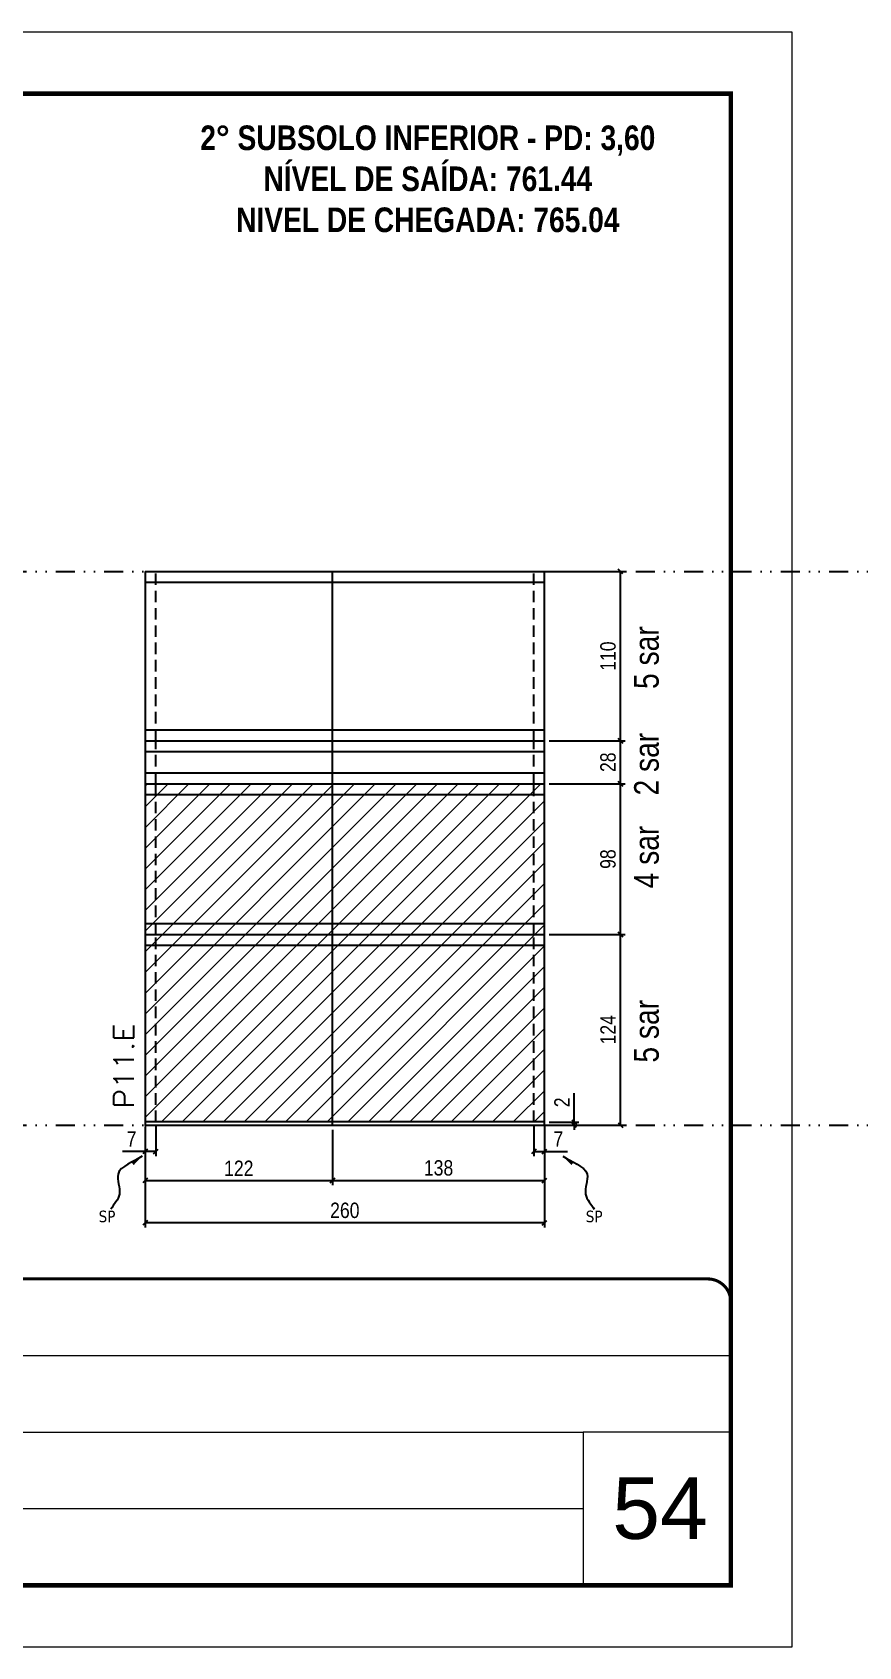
# Model space of a CAD drawing. Extents: x 13513 to 27878, y -21631 to 6985.
# Drawn here: x 16989 to 17527, y -8997 to -7947 of the extents above; entities that cross this region are included whole.
import ezdxf

# ---------------------------------------------------------------- set-up
doc = ezdxf.new("R2010")
doc.units = 0
for name, pattern in [('CONTINUO', [0]), ('DASHED', [0.75, 0.5, -0.25]), ('DIVIDE2', [0.625, 0.25, -0.125, 0, -0.125, 0, -0.125]), ('HIDDEN', [0.375, 0.25, -0.125])]:
    doc.linetypes.add(name, pattern=pattern)
for name, color, linetype, lineweight in [('CARIMBO', 255, 'Continuous', 9), ('Folhas', 255, 'Continuous', 9), ('Hachura', 251, 'Continuous', 9), ('SARRAFO DE PRESSAO', 251, 'DASHED', 9), ('Texto Seção', 7, 'Continuous', 15)]:
    doc.layers.add(name, color=color, linetype=linetype, lineweight=lineweight)
for name, color, linetype in [('COTA', 241, 'Continuous'), ('NOMENCLATURA', 7, 'Continuous'), ('Nível', 160, 'Continuous'), ('Painéis', 200, 'Continuous'), ('SARR_2.2x7', 40, 'Continuous'), ('Sarrafo de Pressão', 42, 'HIDDEN'), ('texto', 7, 'Continuous')]:
    doc.layers.add(name, color=color, linetype=linetype)
doc.styles.add('ARIAL', font='arial.ttf')
doc.styles.add('ARIAL_NARROW', font='ARIALN.TTF', dxfattribs={"height": 0.2})
doc.styles.add('COTA TECNICA', font='techl___.ttf', dxfattribs={"height": 10})
doc.styles.add('COTA TECNICA-50', font='techl___.ttf', dxfattribs={"height": 10})
doc.styles.add('REGUA-120', font='ROMANS.shx', dxfattribs={"height": 15})
doc.styles.add('ROMANC', font='techb___.ttf', dxfattribs={"height": 2.5})
doc.styles.get("Standard").update_dxf_attribs({"font": 'arial.ttf'})
doc.styles.add('Tecnologia', font='')
doc.styles.get('Tecnologia').set_extended_font_data('Forgotten Futurist')
doc.dimstyles.new('COTA PAINEL-50', dxfattribs={"dimtxt": 10, "dimasz": 3, "dimexe": 3, "dimexo": 3, "dimgap": 3, "dimtad": 1, "dimdec": 1, "dimzin": 12, "dimdsep": 46, "dimtxsty": 'COTA TECNICA-50', "dimblk1": 'OBLIQUE', "dimblk2": 'OBLIQUE', "dimsah": 1, "dimcen": 0.9, "dimclrd": 4, "dimclre": 4, "dimclrt": 240, "dimadec": 1, "dimazin": 3, "dimtfac": 1, "dimtdec": 1, "dimtmove": 0, "dimatfit": 3, "dimfxl": 1, "dimtolj": 1, "dimtzin": 12, "dimarcsym": 0})
doc.dimstyles.new('PAINEL', dxfattribs={"dimtxt": 10, "dimasz": 3, "dimexe": 3, "dimexo": 3, "dimgap": 3, "dimtad": 1, "dimdec": 1, "dimzin": 12, "dimdsep": 46, "dimtxsty": 'COTA TECNICA', "dimblk1": 'OBLIQUE', "dimblk2": 'OBLIQUE', "dimsah": 1, "dimcen": 0.9, "dimclrd": 4, "dimclre": 4, "dimclrt": 240, "dimadec": 1, "dimazin": 3, "dimtfac": 1, "dimtdec": 1, "dimtmove": 0, "dimatfit": 3, "dimfxl": 1, "dimtolj": 1, "dimtzin": 12, "dimarcsym": 0})
doc.dimstyles.get("Standard").update_dxf_attribs({"dimtxt": 0.18, "dimasz": 0.18, "dimexe": 0.18, "dimexo": 0.0625, "dimgap": 0.09, "dimtad": 0, "dimtih": 1, "dimtoh": 1, "dimdec": 4, "dimzin": 0, "dimdsep": 46, "dimtxsty": 'Standard', "dimcen": 0.09, "dimadec": 0, "dimazin": 0, "dimtfac": 1, "dimtdec": 4, "dimtofl": 0, "dimtmove": 0, "dimatfit": 3, "dimfxl": 1, "dimtolj": 1, "dimtzin": 0, "dimarcsym": 0})

# ---------------------------------------------------------------- blocks, each defined once
blk = doc.blocks.new('9999999999')
at = {"color": 30, "linetype": 'CONTINUO'}
for p, q in [((98564.6, 34230.2), (98564.6, 34429.4)), ((98564.6, 34379.6), (99584, 34379.6)), ((98564.6, 34329.8), (99488, 34329.8)), ((99584, 34329.8), (99488, 34329.8)), ((99488, 34329.8), (99488, 34230.2)), ((98564.6, 34280), (99488, 34280))]:
    blk.add_line(p, q, dxfattribs=at)
at = {"color": 30, "linetype": 'CONTINUO', "const_width": 2}
blk.add_lwpolyline([(99584, 34230.2), (99584, 34414.4, 0.414214), (99569, 34429.4), (98229, 34429.4, 0.414214), (98214, 34414.4), (98214, 34245.2, 0.414214), (98229, 34230.2), (99584, 34230.2)], format="xyb", dxfattribs=at)
at = {"layer": 'Folhas'}
blk.add_lwpolyline([(98139, 34190.2), (99624, 34190.2), (99624, 35240.2), (98139, 35240.2)], close=True, dxfattribs=at)
at = {"layer": 'Folhas', "color": 30, "const_width": 3}
blk.add_lwpolyline([(98214, 34230.2), (99584, 34230.2), (99584, 35200.2), (98214, 35200.2)], close=True, dxfattribs=at)
at = {"color": 7, "linetype": 'Continuous', "ltscale": 5, "style": 'ARIAL'}
for s, height, p in [('SKR', 15.48, (98837.7, 34393.1)), ('LEAF LOEFGREN', 15.483, (98837.7, 34343.3)), ('2° SUBSOLO INFERIOR', 15.483, (98837.7, 34293.5)), ('NOVA SISTEMAS CONSTRUTIVOS', 11.059, (98263.2, 34267.2)), ('PILARES', 15.48, (98837.7, 34243.7))]:
    blk.add_text(s, height=height, dxfattribs=at).set_placement(p)
at = {"layer": 'Folhas', "color": 7, "style": 'Tecnologia', "width": 1.5}
for s, p in [('CLIENTE:', (98573.7, 34397.2)), ('OBRA:', (98573.7, 34347.3)), ('PAVIMENTO:', (98573.7, 34297.5)), ('PROJETO:', (98573.7, 34247.7))]:
    blk.add_text(s, height=14, dxfattribs=at).set_placement(p)
blk = doc.blocks.new('_Oblique')
at = {"color": 0, "linetype": 'ByBlock', "lineweight": -2}
blk.add_line((-0.5, -0.5), (0.5, 0.5), dxfattribs=at)
blk = doc.blocks.new('*D2290')
at = {"layer": 'COTA', "color": 4, "lineweight": -2, "transparency": 16777216}
for p, q in [((17062.3, -8658.5), (17062.3, -8724.1)), ((17322.3, -8658.5), (17322.3, -8724.1)), ((17322.3, -8721.1), (17062.3, -8721.1))]:
    blk.add_line(p, q, dxfattribs=at)
at = {"layer": 'Defpoints', "color": 0, "transparency": 16777216}
for p in [(17062.3, -8655.5), (17322.3, -8655.5), (17062.3, -8721.1)]:
    blk.add_point(p, dxfattribs=at)
at = {"layer": 'COTA', "color": 4, "lineweight": -2, "transparency": 16777216, "xscale": 3, "yscale": 3, "zscale": 3, "rotation": 180}
blk.add_blockref('_Oblique', (17062.3, -8721.1), dxfattribs=at)
at = {"layer": 'COTA', "color": 4, "lineweight": -2, "transparency": 16777216, "xscale": 3, "yscale": 3, "zscale": 3}
blk.add_blockref('_Oblique', (17322.3, -8721.1), dxfattribs=at)
at = {"layer": 'COTA', "color": 240, "transparency": 16777216, "insert": (17192.3, -8713), "char_height": 10, "attachment_point": 5, "style": 'COTA TECNICA'}
blk.add_mtext('\\A1;260', dxfattribs=at)
blk = doc.blocks.new('*D2291')
at = {"layer": 'COTA', "color": 4, "lineweight": -2, "transparency": 16777216}
for p, q in [((17315.3, -8658.5), (17315.3, -8677.7)), ((17322.3, -8660.5), (17322.3, -8677.7)), ((17315.3, -8674.7), (17322.3, -8674.7)), ((17322.3, -8674.7), (17337.1, -8674.7))]:
    blk.add_line(p, q, dxfattribs=at)
at = {"layer": 'Defpoints', "color": 0, "transparency": 16777216}
for p in [(17315.3, -8655.5), (17322.3, -8657.5), (17322.3, -8674.7)]:
    blk.add_point(p, dxfattribs=at)
at = {"layer": 'COTA', "color": 4, "lineweight": -2, "transparency": 16777216, "xscale": 3, "yscale": 3, "zscale": 3, "rotation": 180}
blk.add_blockref('_Oblique', (17315.3, -8674.7), dxfattribs=at)
at = {"layer": 'COTA', "color": 4, "lineweight": -2, "transparency": 16777216, "xscale": 3, "yscale": 3, "zscale": 3}
blk.add_blockref('_Oblique', (17322.3, -8674.7), dxfattribs=at)
at = {"layer": 'COTA', "color": 240, "transparency": 16777216, "insert": (17331.2, -8666.6), "char_height": 10, "attachment_point": 5, "style": 'COTA TECNICA-50'}
blk.add_mtext('\\A1;7', dxfattribs=at)
blk = doc.blocks.new('*D2292')
at = {"layer": 'COTA', "color": 4, "lineweight": -2, "transparency": 16777216}
for p, q in [((17062.3, -8660.5), (17062.3, -8677.7)), ((17069.3, -8658.5), (17069.3, -8677.7)), ((17062.3, -8674.7), (17047.6, -8674.7)), ((17069.3, -8674.7), (17062.3, -8674.7))]:
    blk.add_line(p, q, dxfattribs=at)
at = {"layer": 'Defpoints', "color": 0, "transparency": 16777216}
for p in [(17062.3, -8657.5), (17069.3, -8655.5), (17062.3, -8674.7)]:
    blk.add_point(p, dxfattribs=at)
at = {"layer": 'COTA', "color": 4, "lineweight": -2, "transparency": 16777216, "xscale": 3, "yscale": 3, "zscale": 3, "rotation": 180}
blk.add_blockref('_Oblique', (17062.3, -8674.7), dxfattribs=at)
at = {"layer": 'COTA', "color": 4, "lineweight": -2, "transparency": 16777216, "xscale": 3, "yscale": 3, "zscale": 3}
blk.add_blockref('_Oblique', (17069.3, -8674.7), dxfattribs=at)
at = {"layer": 'COTA', "color": 240, "transparency": 16777216, "insert": (17053.5, -8666.6), "char_height": 10, "attachment_point": 5, "style": 'COTA TECNICA-50'}
blk.add_mtext('\\A1;7', dxfattribs=at)
blk = doc.blocks.new('*D2293')
at = {"layer": 'COTA', "color": 4, "lineweight": -2, "transparency": 16777216}
for p, q in [((17341.6, -8655.5), (17341.6, -8636.7)), ((17325.3, -8655.5), (17344.6, -8655.5)), ((17325.3, -8657.5), (17344.6, -8657.5)), ((17341.6, -8657.5), (17341.6, -8655.5)), ((17341.6, -8657.5), (17341.6, -8660.5))]:
    blk.add_line(p, q, dxfattribs=at)
at = {"layer": 'Defpoints', "color": 0, "transparency": 16777216}
for p in [(17322.3, -8655.5), (17322.3, -8657.5), (17341.6, -8657.5)]:
    blk.add_point(p, dxfattribs=at)
at = {"layer": 'COTA', "color": 4, "lineweight": -2, "transparency": 16777216, "xscale": 3, "yscale": 3, "zscale": 3}
for p, rotation in [((17341.6, -8655.5), 270), ((17341.6, -8657.5), 90)]:
    blk.add_blockref('_Oblique', p, dxfattribs=dict(at, rotation=rotation))
at = {"layer": 'COTA', "color": 240, "transparency": 16777216, "insert": (17333.6, -8642.7), "char_height": 10, "attachment_point": 5, "rotation": 90, "style": 'COTA TECNICA-50'}
blk.add_mtext('\\A1;2', dxfattribs=at)
blk = doc.blocks.new('*D2294')
at = {"layer": 'COTA', "color": 4, "lineweight": -2, "transparency": 16777216}
for p, q in [((17325.3, -8435.5), (17374.7, -8435.5)), ((17371.7, -8533.5), (17371.7, -8435.5)), ((17325.3, -8533.5), (17374.7, -8533.5))]:
    blk.add_line(p, q, dxfattribs=at)
at = {"layer": 'Defpoints', "color": 0, "transparency": 16777216}
for p in [(17322.3, -8435.5), (17371.7, -8435.5), (17322.3, -8533.5)]:
    blk.add_point(p, dxfattribs=at)
at = {"layer": 'COTA', "color": 4, "lineweight": -2, "transparency": 16777216, "xscale": 3, "yscale": 3, "zscale": 3}
for p, rotation in [((17371.7, -8435.5), 90), ((17371.7, -8533.5), 270)]:
    blk.add_blockref('_Oblique', p, dxfattribs=dict(at, rotation=rotation))
at = {"layer": 'COTA', "color": 240, "transparency": 16777216, "insert": (17363.6, -8484.5), "char_height": 10, "attachment_point": 5, "rotation": 90, "style": 'COTA TECNICA-50'}
blk.add_mtext('\\A1;98', dxfattribs=at)
blk = doc.blocks.new('*D2295')
at = {"layer": 'COTA', "color": 4, "linetype": 'ByBlock', "lineweight": -2, "transparency": 16777216}
for p, q in [((17325.3, -8533.5), (17374.7, -8533.5)), ((17371.7, -8657.5), (17371.7, -8533.5)), ((17325.3, -8657.5), (17374.7, -8657.5))]:
    blk.add_line(p, q, dxfattribs=at)
at = {"layer": 'Defpoints', "color": 0, "linetype": 'ByBlock', "transparency": 16777216}
for p in [(17322.3, -8533.5), (17371.7, -8533.5), (17322.3, -8657.5)]:
    blk.add_point(p, dxfattribs=at)
at = {"layer": 'COTA', "color": 4, "linetype": 'ByBlock', "lineweight": -2, "transparency": 16777216, "xscale": 3, "yscale": 3, "zscale": 3}
for p, rotation in [((17371.7, -8533.5), 90), ((17371.7, -8657.5), 270)]:
    blk.add_blockref('_Oblique', p, dxfattribs=dict(at, rotation=rotation))
at = {"layer": 'COTA', "color": 240, "linetype": 'ByBlock', "transparency": 16777216, "insert": (17363.6, -8595.5), "char_height": 10, "attachment_point": 5, "rotation": 90, "style": 'COTA TECNICA'}
blk.add_mtext('\\A1;124', dxfattribs=at)
blk = doc.blocks.new('*D2296')
at = {"layer": 'COTA', "color": 4, "linetype": 'ByBlock', "lineweight": -2, "transparency": 16777216}
for p, q in [((17325.3, -8533.5), (17374.7, -8533.5)), ((17371.7, -8657.5), (17371.7, -8533.5)), ((17325.3, -8657.5), (17374.7, -8657.5))]:
    blk.add_line(p, q, dxfattribs=at)
at = {"layer": 'Defpoints', "color": 0, "linetype": 'ByBlock', "transparency": 16777216}
for p in [(17322.3, -8533.5), (17371.7, -8533.5), (17322.3, -8657.5)]:
    blk.add_point(p, dxfattribs=at)
at = {"layer": 'COTA', "color": 4, "linetype": 'ByBlock', "lineweight": -2, "transparency": 16777216, "xscale": 3, "yscale": 3, "zscale": 3}
for p, rotation in [((17371.7, -8533.5), 90), ((17371.7, -8657.5), 270)]:
    blk.add_blockref('_Oblique', p, dxfattribs=dict(at, rotation=rotation))
at = {"layer": 'COTA', "color": 240, "linetype": 'ByBlock', "transparency": 16777216, "insert": (17363.6, -8595.5), "char_height": 10, "attachment_point": 5, "rotation": 90, "style": 'COTA TECNICA'}
blk.add_mtext('\\A1;124', dxfattribs=at)
blk = doc.blocks.new('*D2297')
at = {"layer": 'COTA', "color": 4, "lineweight": -2, "transparency": 16777216}
for p, q in [((17184.3, -8660.5), (17184.3, -8696.6)), ((17322.3, -8660.5), (17322.3, -8696.6)), ((17184.3, -8693.6), (17322.3, -8693.6))]:
    blk.add_line(p, q, dxfattribs=at)
at = {"layer": 'Defpoints', "color": 0, "transparency": 16777216}
for p in [(17184.3, -8657.5), (17322.3, -8657.5), (17322.3, -8693.6)]:
    blk.add_point(p, dxfattribs=at)
at = {"layer": 'COTA', "color": 4, "lineweight": -2, "transparency": 16777216, "xscale": 3, "yscale": 3, "zscale": 3, "rotation": 180}
blk.add_blockref('_Oblique', (17184.3, -8693.6), dxfattribs=at)
at = {"layer": 'COTA', "color": 4, "lineweight": -2, "transparency": 16777216, "xscale": 3, "yscale": 3, "zscale": 3}
blk.add_blockref('_Oblique', (17322.3, -8693.6), dxfattribs=at)
at = {"layer": 'COTA', "color": 240, "transparency": 16777216, "insert": (17253.3, -8685.4), "char_height": 10, "attachment_point": 5, "style": 'COTA TECNICA'}
blk.add_mtext('\\A1;138', dxfattribs=at)
blk = doc.blocks.new('*D2298')
at = {"layer": 'COTA', "color": 4, "lineweight": -2, "transparency": 16777216}
for p, q in [((17062.3, -8660.5), (17062.3, -8696.6)), ((17184.3, -8660.5), (17184.3, -8696.6)), ((17062.3, -8693.6), (17184.3, -8693.6))]:
    blk.add_line(p, q, dxfattribs=at)
at = {"layer": 'Defpoints', "color": 0, "transparency": 16777216}
for p in [(17062.3, -8657.5), (17184.3, -8657.5), (17184.3, -8693.6)]:
    blk.add_point(p, dxfattribs=at)
at = {"layer": 'COTA', "color": 4, "lineweight": -2, "transparency": 16777216, "xscale": 3, "yscale": 3, "zscale": 3, "rotation": 180}
blk.add_blockref('_Oblique', (17062.3, -8693.6), dxfattribs=at)
at = {"layer": 'COTA', "color": 4, "lineweight": -2, "transparency": 16777216, "xscale": 3, "yscale": 3, "zscale": 3}
blk.add_blockref('_Oblique', (17184.3, -8693.6), dxfattribs=at)
at = {"layer": 'COTA', "color": 240, "transparency": 16777216, "insert": (17123.3, -8685.6), "char_height": 10, "attachment_point": 5, "style": 'COTA TECNICA'}
blk.add_mtext('\\A1;122', dxfattribs=at)
blk = doc.blocks.new('*D2329')
at = {"layer": 'COTA', "color": 4, "lineweight": -2, "transparency": 16777216}
for p, q in [((17325.3, -8407.5), (17374.7, -8407.5)), ((17371.7, -8435.5), (17371.7, -8407.5)), ((17325.3, -8435.5), (17374.7, -8435.5))]:
    blk.add_line(p, q, dxfattribs=at)
at = {"layer": 'Defpoints', "color": 0, "transparency": 16777216}
for p in [(17322.3, -8407.5), (17371.7, -8407.5), (17322.3, -8435.5)]:
    blk.add_point(p, dxfattribs=at)
at = {"layer": 'COTA', "color": 4, "lineweight": -2, "transparency": 16777216, "xscale": 3, "yscale": 3, "zscale": 3}
for p, rotation in [((17371.7, -8407.5), 90), ((17371.7, -8435.5), 270)]:
    blk.add_blockref('_Oblique', p, dxfattribs=dict(at, rotation=rotation))
at = {"layer": 'COTA', "color": 240, "transparency": 16777216, "insert": (17363.6, -8421.5), "char_height": 10, "attachment_point": 5, "rotation": 90, "style": 'COTA TECNICA'}
blk.add_mtext('\\A1;28', dxfattribs=at)
blk = doc.blocks.new('*D2330')
at = {"layer": 'COTA', "color": 4, "lineweight": -2, "transparency": 16777216}
for p, q in [((17325.3, -8297.5), (17374.7, -8297.5)), ((17371.7, -8407.5), (17371.7, -8297.5)), ((17325.3, -8407.5), (17374.7, -8407.5))]:
    blk.add_line(p, q, dxfattribs=at)
at = {"layer": 'Defpoints', "color": 0, "transparency": 16777216}
for p in [(17322.3, -8297.5), (17371.7, -8297.5), (17322.3, -8407.5)]:
    blk.add_point(p, dxfattribs=at)
at = {"layer": 'COTA', "color": 4, "lineweight": -2, "transparency": 16777216, "xscale": 3, "yscale": 3, "zscale": 3}
for p, rotation in [((17371.7, -8297.5), 90), ((17371.7, -8407.5), 270)]:
    blk.add_blockref('_Oblique', p, dxfattribs=dict(at, rotation=rotation))
at = {"layer": 'COTA', "color": 240, "transparency": 16777216, "insert": (17363.6, -8352.5), "char_height": 10, "attachment_point": 5, "rotation": 90, "style": 'COTA TECNICA'}
blk.add_mtext('\\A1;110', dxfattribs=at)

msp = doc.modelspace()

# ---------------------------------------------------------------- hatches: boundary and pattern name
at = {"layer": 'Hachura', "linetype": 'ByBlock'}
h = msp.add_hatch(dxfattribs=at)
h.set_pattern_fill('ANSI31', color=256, scale=3)
h.paths.add_polyline_path([(17062.32, -8435.47), (17062.32, -8533.47), (17184.32, -8533.47), (17184.32, -8435.47)])
h.paths.add_polyline_path([(17184.32, -8435.47), (17184.32, -8533.47), (17322.32, -8533.47), (17322.32, -8435.47)])
h.paths.add_polyline_path([(17184.32, -8533.47), (17184.32, -8655.47), (17322.32, -8655.47), (17322.32, -8533.47)])
h.paths.add_polyline_path([(17184.32, -8533.47), (17062.32, -8533.47), (17062.32, -8655.47), (17184.32, -8655.47)])

# ---------------------------------------------------------------- linework, layer by layer
at = {"layer": 'Nível', "color": 4, "linetype": 'DIVIDE2', "ltscale": 50}
for p, q in [((13513.27, -8297.47), (21417.65, -8297.47)), ((13513.27, -8657.47), (21517.65, -8657.47))]:
    msp.add_line(p, q, dxfattribs=at)
at = {"layer": 'Painéis'}
for p, q in [((17062.32, -8297.47), (17062.32, -8655.47)), ((17062.32, -8297.47), (17322.32, -8297.47)), ((17184.32, -8657.47), (17184.32, -8297.47)), ((17322.32, -8655.47), (17322.32, -8297.47)), ((17062.32, -8407.47), (17322.32, -8407.47)), ((17062.32, -8435.47), (17322.32, -8435.47)), ((17062.32, -8533.47), (17322.32, -8533.47))]:
    msp.add_line(p, q, dxfattribs=at)
msp.add_lwpolyline([(17322.32, -8655.47), (17062.32, -8655.47), (17062.32, -8657.47), (17322.32, -8657.47)], close=True, dxfattribs=at)
at = {"layer": 'SARR_2.2x7'}
for p, q in [((17062.32, -8304.47), (17322.32, -8304.47)), ((17062.32, -8400.47), (17322.32, -8400.47)), ((17062.32, -8414.47), (17322.32, -8414.47)), ((17062.32, -8428.47), (17322.32, -8428.47)), ((17062.32, -8442.47), (17322.32, -8442.47)), ((17062.32, -8526.47), (17322.32, -8526.47)), ((17062.32, -8540.47), (17322.32, -8540.47))]:
    msp.add_line(p, q, dxfattribs=at)
at = {"layer": 'Sarrafo de Pressão', "ltscale": 30}
for p, q in [((17069.32, -8407.47), (17069.32, -8297.47)), ((17315.32, -8407.47), (17315.32, -8297.47)), ((17069.32, -8435.47), (17069.32, -8407.47)), ((17315.32, -8435.47), (17315.32, -8407.47)), ((17069.32, -8533.47), (17069.32, -8435.47)), ((17315.32, -8533.47), (17315.32, -8435.47)), ((17069.32, -8655.47), (17069.32, -8533.47)), ((17315.32, -8655.47), (17315.32, -8533.47))]:
    msp.add_line(p, q, dxfattribs=at)

# ---------------------------------------------------------------- block references
at = {"layer": 'SARRAFO DE PRESSAO', "color": 6, "linetype": 'ByBlock'}
msp.add_blockref('9999999999', (-82140.51, -43186.95), dxfattribs=at)

# ---------------------------------------------------------------- texts
at = {"layer": 'CARIMBO', "style": 'ARIAL'}
msp.add_text('54', height=40, dxfattribs=at).set_placement((17366.33, -8926.61))
at = {"layer": 'NOMENCLATURA', "style": 'ARIAL_NARROW'}
for s, p in [('5 sar', (17396.57, -8373.85)), ('2 sar', (17396.57, -8443.1)), ('4 sar', (17396.57, -8503.52)), ('5 sar', (17396.57, -8616.85))]:
    msp.add_text(s, height=16, rotation=90, dxfattribs=at).set_placement(p)
at = {"layer": 'NOMENCLATURA', "color": 2, "insert": (17246.31, -7980.69), "char_height": 16, "attachment_point": 2, "style": 'ROMANC'}
msp.add_mtext_dynamic_manual_height_columns('\\P2° SUBSOLO INFERIOR - PD: 3,60\\PNÍVEL DE SAÍDA: 761.44\\PNIVEL DE CHEGADA: 765.04', width=432.3511, gutter_width=1, heights=[0], dxfattribs=at)
at = {"layer": 'texto', "color": 0, "char_height": 7.5, "attachment_point": 5}
for insert in [(17037.55, -8716.96), (17354.57, -8716.96)]:
    msp.add_mtext('{\\fTahoma|b0|i0|c0|p34;\\C4;SP}', dxfattribs=dict(at, insert=insert))
at = {"layer": 'Texto Seção', "style": 'REGUA-120', "width": 1.1}
msp.add_text('P11.E', height=13, rotation=90, dxfattribs=at).set_placement((17055.07, -8646.7))

# ---------------------------------------------------------------- dimensions: what is measured, and where the dimension line sits
at = {"layer": 'COTA'}
for base, p1, p2, angle, override, picture, middle in [((17371.69, -8297.47), (17322.32, -8407.47), (17322.32, -8297.47), 90, {"dimtmove": 1}, '*D2330', (17363.59, -8352.47)), ((17062.32, -8721.08), (17322.32, -8655.47), (17062.32, -8655.47), 180, {"dimarcsym": 2}, '*D2290', (17192.32, -8712.98))]:
    dim = msp.add_linear_dim(base=base, p1=p1, p2=p2, angle=angle, dimstyle='PAINEL', override=override, dxfattribs=at)
    dim.commit()
    dim.dimension.update_dxf_attribs({"geometry": picture, "text_midpoint": middle})
for base, p1, p2, angle, dimstyle, picture, middle in [((17371.69, -8407.47), (17322.32, -8435.47), (17322.32, -8407.47), 90, 'PAINEL', '*D2329', (17363.6, -8421.47)), ((17371.69, -8435.47), (17322.32, -8533.47), (17322.32, -8435.47), 90, 'COTA PAINEL-50', '*D2294', (17363.59, -8484.47)), ((17062.32, -8674.71), (17069.32, -8655.47), (17062.32, -8657.47), 180, 'COTA PAINEL-50', '*D2292', (17053.46, -8666.63))]:
    dim = msp.add_linear_dim(base=base, p1=p1, p2=p2, angle=angle, dimstyle=dimstyle, dxfattribs=at)
    dim.commit()
    dim.dimension.update_dxf_attribs({"geometry": picture, "text_midpoint": middle})
at = {"layer": 'COTA', "linetype": 'ByBlock'}
for picture in ['*D2295', '*D2296']:
    dim = msp.add_aligned_dim(p1=(17322.32, -8657.47), p2=(17322.32, -8533.47), distance=-49.37, dimstyle='PAINEL', dxfattribs=at)
    dim.commit()
    dim.dimension.update_dxf_attribs({"geometry": picture, "text_midpoint": (17363.62, -8595.47)})
at = {"layer": 'COTA'}
dim = msp.add_linear_dim(base=(17341.58, -8657.47), p1=(17322.32, -8655.47), p2=(17322.32, -8657.47), angle=90, dimstyle='COTA PAINEL-50', dxfattribs=at)
dim.commit()
dim.dimension.update_dxf_attribs({"geometry": '*D2293', "text_midpoint": (17341.58, -8642.72), "dimtype": 160})
for base, p1, p2, dimstyle, picture, middle in [((17184.32, -8693.65), (17062.32, -8657.47), (17184.32, -8657.47), 'PAINEL', '*D2298', (17123.32, -8685.59)), ((17322.32, -8674.71), (17315.32, -8655.47), (17322.32, -8657.47), 'COTA PAINEL-50', '*D2291', (17331.19, -8666.63))]:
    dim = msp.add_linear_dim(base=base, p1=p1, p2=p2, dimstyle=dimstyle, dxfattribs=at)
    dim.commit()
    dim.dimension.update_dxf_attribs({"geometry": picture, "text_midpoint": middle})
dim = msp.add_linear_dim(base=(17322.32, -8693.65), p1=(17184.32, -8657.47), p2=(17322.32, -8657.47), dimstyle='PAINEL', override={"dimtmove": 1}, dxfattribs=at)
dim.commit()
dim.dimension.update_dxf_attribs({"geometry": '*D2297', "text_midpoint": (17253.32, -8685.4)})

# ---------------------------------------------------------------- leaders
at = {"layer": 'COTA', "path_type": 1}
for points in [[(17060.49, -8677.65), (17044.71, -8689.48), (17045.63, -8702.49), (17040.08, -8712.27)], [(17334.15, -8677.65), (17349.94, -8689.48), (17349.01, -8702.49), (17354.57, -8712.27)]]:
    msp.add_leader(points, dimstyle='Standard', override={"dimasz": 8}, dxfattribs=at)

doc.saveas('drawing.dxf')
